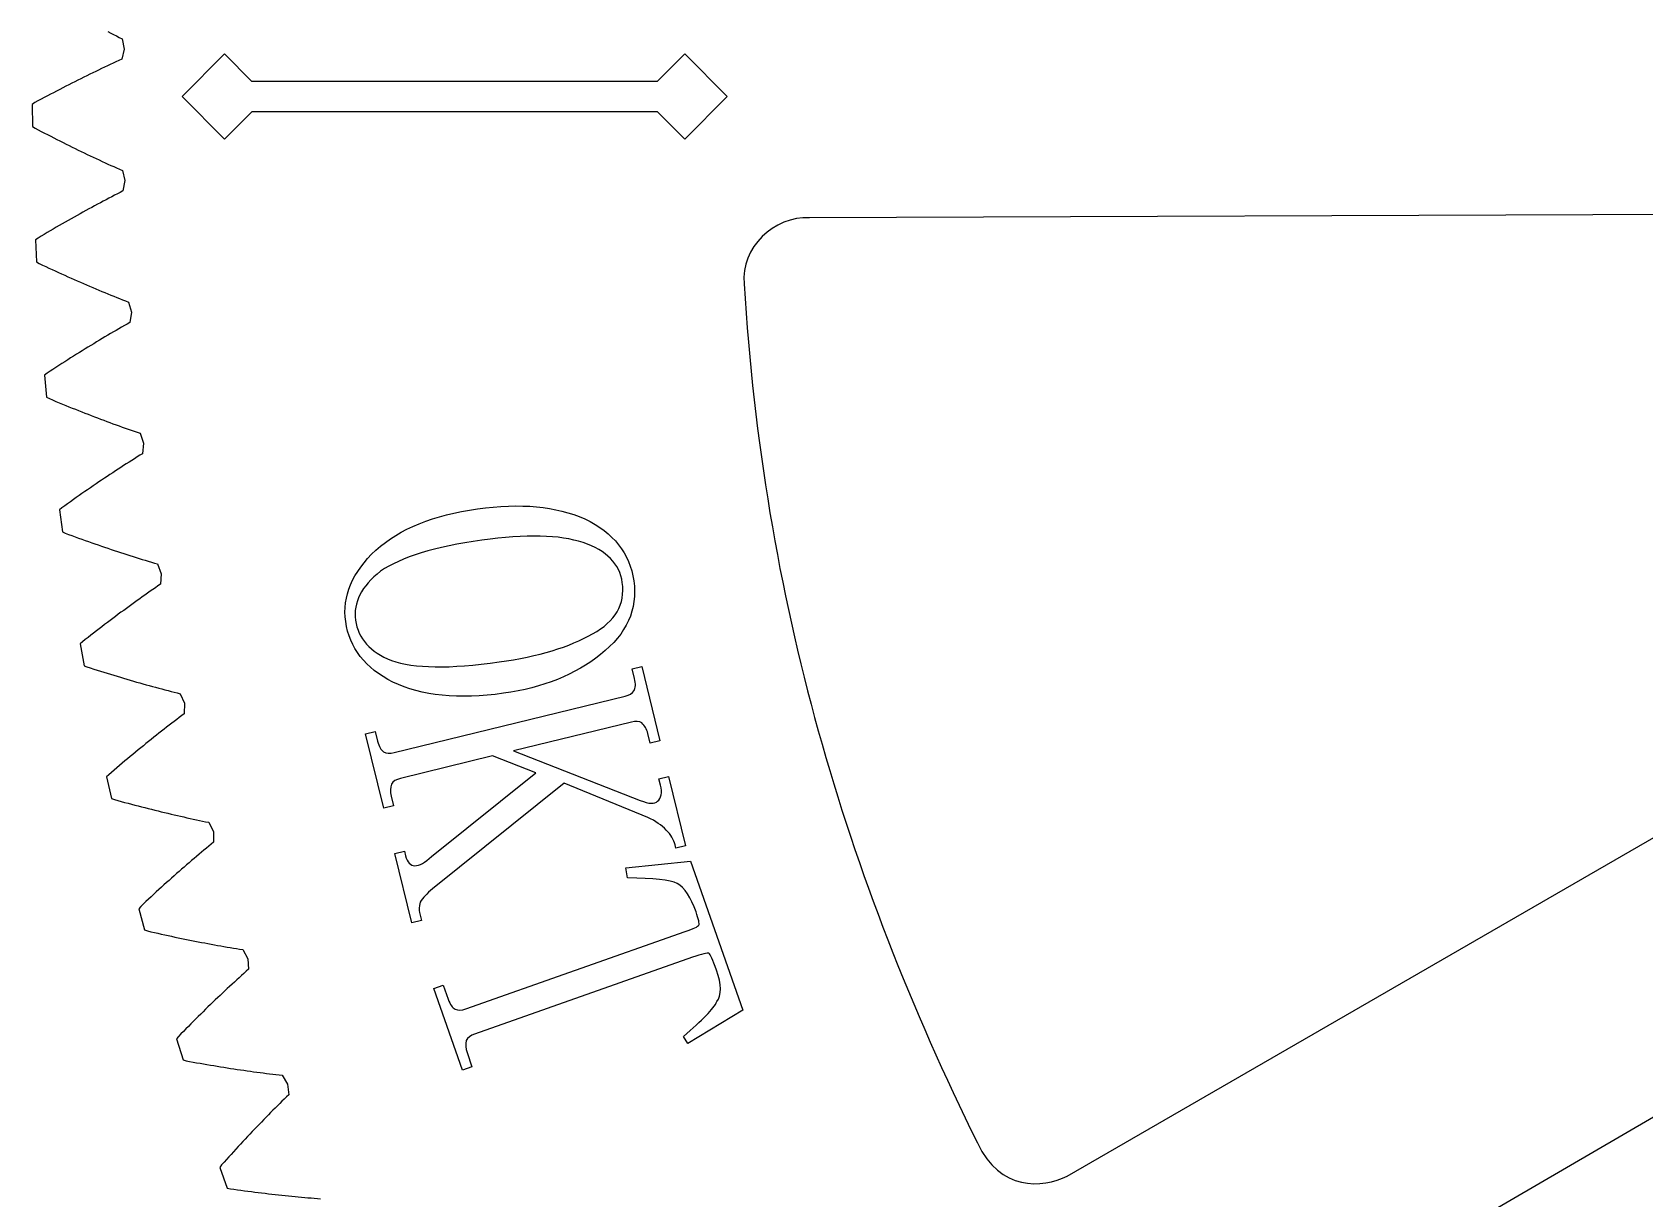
# Model space of a CAD drawing. Extents: x -19 to 488, y 50 to 261.
# Drawn here: x -19 to 34.5, y 118 to 156.7 of the extents above; entities that cross this region are included whole.
import ezdxf

# ---------------------------------------------------------------- set-up
doc = ezdxf.new("R2010")
doc.units = 0
doc.layers.get('0').update_dxf_attribs({"linetype": 'CONTINUOUS'})

msp = doc.modelspace()

# ---------------------------------------------------------------- linework, layer by layer
at = {"color": 5}
for p, q in [((-16.486621, 156.710164), (-16.392302, 156.662271)), ((-16.392302, 156.662271), (-16.298351, 156.614827)), ((-16.298351, 156.614827), (-16.204766, 156.567837)), ((-16.204766, 156.567837), (-16.111519, 156.521326)), ((-16.111519, 156.521326), (-16.018668, 156.475268)), ((-15.948762, 156.134967), (-16.029167, 155.797006)), ((-16.018668, 156.475268), (-15.948762, 156.134967)), ((-15.948762, 156.134967), (-15.948762, 156.134967)), ((-16.504203, 155.576729), (-16.6003, 155.531322)), ((-16.408445, 155.621658), (-16.504203, 155.576729)), ((-16.313083, 155.666165), (-16.408445, 155.621658)), ((-16.218087, 155.71022), (-16.313083, 155.666165)), ((-16.123429, 155.753826), (-16.218087, 155.71022)), ((-16.029167, 155.797006), (-16.123429, 155.753826)), ((-17.581192, 155.051911), (-17.681239, 155.00139)), ((-17.481511, 155.101949), (-17.581192, 155.051911)), ((-17.382169, 155.151533), (-17.481511, 155.101949)), ((-17.283193, 155.200642), (-17.382169, 155.151533)), ((-17.184557, 155.249269), (-17.283193, 155.200642)), ((-17.086287, 155.297416), (-17.184557, 155.249269)), ((-16.988384, 155.345109), (-17.086287, 155.297416)), ((-16.89082, 155.392353), (-16.988384, 155.345109)), ((-16.793622, 155.439148), (-16.89082, 155.392353)), ((-16.696792, 155.485461), (-16.793622, 155.439148)), ((-16.6003, 155.531322), (-16.696792, 155.485461)), ((-18.596938, 154.525027), (-18.700344, 154.469655)), ((-18.493842, 154.57992), (-18.596938, 154.525027)), ((-18.391085, 154.634307), (-18.493842, 154.57992)), ((-18.288666, 154.688208), (-18.391085, 154.634307)), ((-18.186558, 154.741605), (-18.288666, 154.688208)), ((-18.084817, 154.794521), (-18.186558, 154.741605)), ((-17.983415, 154.846958), (-18.084817, 154.794521)), ((-17.882351, 154.898915), (-17.983415, 154.846958)), ((-17.781626, 154.950393), (-17.882351, 154.898915)), ((-17.681239, 155.00139), (-17.781626, 154.950393)), ((-18.908172, 154.357447), (-18.994504, 154.300604)), ((-18.994504, 154.300604), (-18.990129, 153.569733)), ((-18.804117, 154.413804), (-18.908172, 154.357447)), ((-18.700344, 154.469655), (-18.804117, 154.413804)), ((-18.99013, 153.569733), (-18.903121, 153.513941)), ((-18.903121, 153.513941), (-18.79836, 153.458848)), ((-18.79836, 153.458848), (-18.693966, 153.404213)), ((-18.693966, 153.404213), (-18.589882, 153.350083)), ((-18.589882, 153.350083), (-18.486137, 153.296458)), ((-18.486137, 153.296458), (-18.382731, 153.243318)), ((-18.382731, 153.243318), (-18.279663, 153.190653)), ((-18.279663, 153.190653), (-18.176935, 153.13847)), ((-18.176935, 153.13847), (-18.074573, 153.086767)), ((-18.074573, 153.086767), (-17.972521, 153.035546)), ((-17.972521, 153.035546), (-17.870836, 152.984831)), ((-17.870836, 152.984831), (-17.769519, 152.934567)), ((-17.769519, 152.934567), (-17.668539, 152.884783)), ((-17.668539, 152.884783), (-17.567899, 152.835448)), ((-17.567899, 152.835448), (-17.467625, 152.786626)), ((-17.467625, 152.786626), (-17.367691, 152.738225)), ((-17.367691, 152.738225), (-17.268123, 152.690332)), ((-17.268123, 152.690332), (-17.168921, 152.642887)), ((-17.168921, 152.642887), (-17.070087, 152.595897)), ((-17.070087, 152.595897), (-16.971592, 152.54939)), ((-16.971592, 152.54939), (-16.873463, 152.503329)), ((-16.873463, 152.503329), (-16.775729, 152.457721)), ((-16.775729, 152.457721), (-16.678335, 152.412569)), ((-16.678335, 152.412569), (-16.581307, 152.367865)), ((-16.581307, 152.367865), (-16.484674, 152.323609)), ((-16.484674, 152.323609), (-16.388379, 152.279809)), ((-16.388379, 152.279809), (-16.29248, 152.236462)), ((-16.29248, 152.236462), (-16.196948, 152.193561)), ((-16.196948, 152.193561), (-16.101811, 152.15109)), ((-16.101811, 152.15109), (-16.007041, 152.109067)), ((-16.007041, 152.109067), (-15.922572, 151.772091)), ((-16.266375, 151.288051), (-16.359762, 151.239484)), ((-16.173354, 151.336145), (-16.266375, 151.288051)), ((-16.080701, 151.383784), (-16.173354, 151.336145)), ((-15.988386, 151.430969), (-16.080701, 151.383784)), ((-15.922572, 151.772091), (-15.988386, 151.430969)), ((-15.922572, 151.772091), (-15.922572, 151.772091)), ((-17.215573, 150.781209), (-17.312347, 150.727869)), ((-17.119137, 150.834012), (-17.215573, 150.781209)), ((-17.023013, 150.886365), (-17.119137, 150.834012)), ((-16.927255, 150.93824), (-17.023013, 150.886365)), ((-16.831807, 150.98963), (-16.927255, 150.93824)), ((-16.736698, 151.040543), (-16.831807, 150.98963)), ((-16.641956, 151.090976), (-16.736698, 151.040543)), ((-16.547553, 151.14096), (-16.641956, 151.090976)), ((-16.45346, 151.190462), (-16.547553, 151.14096)), ((-16.359762, 151.239484), (-16.45346, 151.190462)), ((65.136587, 150.756548), (6.775831, 150.543129)), ((-18.198045, 150.225993), (-18.298064, 150.167745)), ((-18.098364, 150.283735), (-18.198045, 150.225993)), ((-17.998993, 150.340998), (-18.098364, 150.283735)), ((-17.899933, 150.397756), (-17.998993, 150.340998)), ((-17.801184, 150.454003), (-17.899933, 150.397756)), ((-17.702773, 150.50977), (-17.801184, 150.454003)), ((-17.604673, 150.565026), (-17.702773, 150.50977)), ((-17.506911, 150.619806), (-17.604673, 150.565026)), ((-17.409459, 150.67408), (-17.506911, 150.619806)), ((-17.312347, 150.727869), (-17.409459, 150.67408)), ((-18.802791, 149.868869), (-18.886582, 149.808389)), ((-18.886582, 149.808389), (-18.850768, 149.078364)), ((-18.701219, 149.929659), (-18.802791, 149.868869)), ((-18.599957, 149.989945), (-18.701219, 149.929659)), ((-18.499035, 150.049717), (-18.599957, 149.989945)), ((-18.398394, 150.108983), (-18.499035, 150.049717)), ((-18.298064, 150.167745), (-18.398394, 150.108983)), ((-18.850768, 149.078364), (-18.761445, 149.026382)), ((-18.761445, 149.026382), (-18.654398, 148.975836)), ((-18.654398, 148.975836), (-18.547746, 148.925767)), ((-18.547746, 148.925767), (-18.441433, 148.876155)), ((-18.441433, 148.876155), (-18.335487, 148.827045)), ((-18.335487, 148.827045), (-18.229879, 148.77839)), ((-18.229879, 148.77839), (-18.124639, 148.730218)), ((-18.124639, 148.730218), (-18.019765, 148.682494)), ((-18.019765, 148.682494), (-17.915258, 148.63525)), ((-17.915258, 148.63525), (-17.811118, 148.588486)), ((-17.811118, 148.588486), (-17.707345, 148.542145)), ((-17.707345, 148.542145), (-17.603939, 148.496312)), ((-17.603939, 148.496312), (-17.500928, 148.4509)), ((-17.500928, 148.4509), (-17.398255, 148.405973)), ((-17.398255, 148.405973), (-17.295978, 148.361492)), ((-17.295978, 148.361492), (-17.194067, 148.317437)), ((-17.194067, 148.317437), (-17.092524, 148.273862)), ((-17.092524, 148.273862), (-16.991375, 148.230741)), ((-16.991375, 148.230741), (-16.890594, 148.188069)), ((-16.890594, 148.188069), (-16.790207, 148.145817)), ((-16.790207, 148.145817), (-16.690188, 148.10402)), ((-16.690188, 148.10402), (-16.590563, 148.062647)), ((4.605059, 148.352517), (4.605059, 148.352517)), ((-16.590563, 148.062647), (-16.491306, 148.021724)), ((-16.491306, 148.021724), (-16.392472, 147.981254)), ((-16.392472, 147.981254), (-16.294004, 147.941206)), ((-16.294004, 147.941206), (-16.195932, 147.901582)), ((-16.195932, 147.901582), (-16.098255, 147.862413)), ((-16.098255, 147.862413), (-16.000973, 147.823633)), ((-16.000973, 147.823633), (-15.904086, 147.785307)), ((-15.904086, 147.785307), (-15.807594, 147.747404)), ((-15.807594, 147.747404), (-15.708704, 147.414357)), ((15.31706, 118.781321), (65.985415, 148.02795)), ((-15.849984, 147.019641), (-15.940493, 146.968048)), ((-15.759758, 147.070723), (-15.849984, 147.019641)), ((-15.708704, 147.414357), (-15.759758, 147.070723)), ((-15.708704, 147.414357), (-15.708704, 147.414357)), ((-16.770029, 146.482146), (-16.863783, 146.425704)), ((-16.676557, 146.538085), (-16.770029, 146.482146)), ((-16.583423, 146.593511), (-16.676557, 146.538085)), ((-16.4906, 146.648487), (-16.583423, 146.593511)), ((-16.398116, 146.702956), (-16.4906, 146.648487)), ((-16.305942, 146.756945), (-16.398116, 146.702956)), ((-16.214079, 146.810427), (-16.305942, 146.756945)), ((-16.122554, 146.863459), (-16.214079, 146.810427)), ((-16.031368, 146.915978), (-16.122554, 146.863459)), ((-15.940493, 146.968048), (-16.031368, 146.915978)), ((-17.625105, 145.956225), (-17.721625, 145.895265)), ((-17.528868, 146.016677), (-17.625105, 145.956225)), ((-17.43294, 146.076621), (-17.528868, 146.016677)), ((-17.337323, 146.136057), (-17.43294, 146.076621)), ((-17.241989, 146.194985), (-17.337323, 146.136057)), ((-17.146993, 146.253405), (-17.241989, 146.194985)), ((-17.052279, 146.311345), (-17.146993, 146.253405)), ((-16.957876, 146.36878), (-17.052279, 146.311345)), ((-16.863783, 146.425704), (-16.957876, 146.36878)), ((-18.405506, 145.454126), (-18.504369, 145.389014)), ((-18.306954, 145.518695), (-18.405506, 145.454126)), ((-18.208685, 145.582763), (-18.306954, 145.518695)), ((-18.110669, 145.646291), (-18.208685, 145.582763)), ((-18.012963, 145.709308), (-18.110669, 145.646291)), ((-17.915569, 145.771792), (-18.012963, 145.709308)), ((-17.818456, 145.833797), (-17.915569, 145.771792)), ((-17.721625, 145.895265), (-17.818456, 145.833797)), ((-18.504369, 145.389014), (-18.585479, 145.324981)), ((-18.585479, 145.324981), (-18.518282, 144.597183)), ((-18.518282, 144.597183), (-18.426814, 144.549065)), ((-18.426814, 144.549065), (-18.317707, 144.503178)), ((-18.317707, 144.503178), (-18.208995, 144.457737)), ((-18.208995, 144.457737), (-18.10065, 144.412754)), ((-18.10065, 144.412754), (-17.992672, 144.368245)), ((-17.992672, 144.368245), (-17.885089, 144.324162)), ((-17.885089, 144.324162), (-17.777872, 144.280558)), ((-17.777872, 144.280558), (-17.671051, 144.237407)), ((-17.671051, 144.237407), (-17.564597, 144.194706)), ((-17.564597, 144.194706), (-17.458538, 144.152458)), ((-17.458538, 144.152458), (-17.352874, 144.110632)), ((-17.352874, 144.110632), (-17.247605, 144.069287)), ((-17.247605, 144.069287), (-17.142703, 144.028365)), ((-17.142703, 144.028365), (-17.038196, 143.987866)), ((-17.038196, 143.987866), (-16.934084, 143.947847)), ((-16.934084, 143.947847), (-16.830396, 143.908223)), ((-16.830396, 143.908223), (-16.727074, 143.869053)), ((-16.727074, 143.869053), (-16.624148, 143.830332)), ((-16.624148, 143.830332), (-16.521617, 143.792003)), ((-16.521617, 143.792003), (-16.419509, 143.754132)), ((-16.419509, 143.754132), (-16.317796, 143.716678)), ((-16.317796, 143.716678), (-16.216478, 143.679623)), ((-16.216478, 143.679623), (-16.115583, 143.643018)), ((-16.115583, 143.643018), (-16.015084, 143.606837)), ((-16.015084, 143.606837), (-15.91498, 143.571052)), ((-15.91498, 143.571052), (-15.815299, 143.535692)), ((-15.815299, 143.535692), (-15.716013, 143.500753)), ((-15.716013, 143.500753), (-15.617151, 143.466209)), ((-15.617151, 143.466209), (-15.518712, 143.432085)), ((-15.518712, 143.432085), (-15.420668, 143.398363)), ((-15.420668, 143.398363), (-15.307553, 143.069881)), ((-15.307553, 143.069881), (-15.34379, 142.724357)), ((-15.307553, 143.069881), (-15.307553, 143.069881)), ((-16.146148, 142.212183), (-16.236826, 142.152775)), ((-16.055781, 142.27108), (-16.146148, 142.212183)), ((-15.965723, 142.329471), (-16.055781, 142.27108)), ((-15.875949, 142.387358), (-15.965723, 142.329471)), ((-15.786484, 142.444762), (-15.875949, 142.387358)), ((-15.69733, 142.501683), (-15.786484, 142.444762)), ((-15.608487, 142.558071), (-15.69733, 142.501683)), ((-15.519953, 142.614011), (-15.608487, 142.558071)), ((-15.431703, 142.669436), (-15.519953, 142.614011)), ((-15.34379, 142.724357), (-15.431703, 142.669436)), ((-16.879672, 141.722694), (-16.972636, 141.659194)), ((-16.786962, 141.785657), (-16.879672, 141.722694)), ((-16.694562, 141.848141), (-16.786962, 141.785657)), ((-16.602417, 141.910092), (-16.694562, 141.848141)), ((-16.510582, 141.971501), (-16.602417, 141.910092)), ((-16.419029, 142.032433), (-16.510582, 141.971501)), ((-16.327786, 142.092856), (-16.419029, 142.032433)), ((-16.236826, 142.152775), (-16.327786, 142.092856)), ((-17.726395, 141.132398), (-17.821843, 141.064185)), ((-17.63123, 141.200103), (-17.726395, 141.132398)), ((-17.536347, 141.267272), (-17.63123, 141.200103)), ((-17.441717, 141.333904), (-17.536347, 141.267272)), ((-17.347342, 141.400001), (-17.441717, 141.333904)), ((-17.253249, 141.465592), (-17.347342, 141.400001)), ((-17.159439, 141.530641), (-17.253249, 141.465592)), ((-17.06591, 141.595186), (-17.159439, 141.530641)), ((-16.972636, 141.659194), (-17.06591, 141.595186)), ((-18.0135, 140.926121), (-18.091788, 140.85867)), ((-18.091788, 140.85867), (-17.993349, 140.134432)), ((-17.917544, 140.99541), (-18.0135, 140.926121)), ((-17.821843, 141.064185), (-17.917544, 140.99541)), ((69.757874, 141.120637), (19.322686, 111.755432)), ((-17.993349, 140.134432), (-17.899877, 140.09032)), ((-17.899877, 140.09032), (-17.788907, 140.049147)), ((-17.788907, 140.049147), (-17.678333, 140.008419)), ((-17.678333, 140.008419), (-17.568153, 139.968146)), ((-17.568153, 139.968146), (-17.458369, 139.928297)), ((-17.458369, 139.928297), (-17.348979, 139.888927)), ((-17.348979, 139.888927), (-17.239985, 139.849952)), ((-17.239985, 139.849952), (-17.131386, 139.811457)), ((-17.131386, 139.811457), (-17.02321, 139.773357)), ((-17.02321, 139.773357), (-16.915429, 139.735711)), ((-16.915429, 139.735711), (-16.808072, 139.698486)), ((-16.808072, 139.698486), (-16.70111, 139.661684)), ((-16.70111, 139.661684), (-16.594543, 139.625334)), ((-16.594543, 139.625334), (-16.488399, 139.589379)), ((-16.488399, 139.589379), (-16.382679, 139.553847)), ((-16.382679, 139.553847), (-16.277353, 139.518736)), ((-16.277353, 139.518736), (-16.172451, 139.484051)), ((-16.172451, 139.484051), (-16.067973, 139.449761)), ((-16.067973, 139.449761), (-15.963889, 139.415897)), ((-15.963889, 139.415897), (-15.860229, 139.382451)), ((-15.860229, 139.382451), (-15.756992, 139.349402)), ((-15.756992, 139.349402), (-15.654178, 139.316752)), ((-15.654178, 139.316752), (-15.551788, 139.284519)), ((-15.551788, 139.284519), (-15.449821, 139.252685)), ((-15.449821, 139.252685), (-15.348306, 139.221248)), ((-15.348306, 139.221248), (-15.247186, 139.190201)), ((-15.247186, 139.190201), (-15.146489, 139.15958)), ((-15.146489, 139.15958), (-15.046243, 139.129325)), ((-15.046243, 139.129325), (-14.946421, 139.099441)), ((-14.946421, 139.099441), (-14.847023, 139.069977)), ((-14.847023, 139.069977), (-14.719853, 138.746689)), ((-14.719853, 138.746689), (-14.741217, 138.399925)), ((-14.719853, 138.746689), (-14.719853, 138.746689)), ((-15.345568, 137.978652), (-15.433057, 137.916422)), ((-15.25839, 138.040343), (-15.345568, 137.978652)), ((-15.171465, 138.101529), (-15.25839, 138.040343)), ((-15.084851, 138.162235), (-15.171465, 138.101529)), ((-14.998491, 138.222404), (-15.084851, 138.162235)), ((-14.912442, 138.282094), (-14.998491, 138.222404)), ((-14.826675, 138.341251), (-14.912442, 138.282094)), ((-14.741218, 138.399925), (-14.826675, 138.341251)), ((-16.142649, 137.400009), (-16.232565, 137.333097)), ((-16.053015, 137.466387), (-16.142649, 137.400009)), ((-15.963635, 137.532233), (-16.053015, 137.466387)), ((-15.874537, 137.597564), (-15.963635, 137.532233)), ((-15.785694, 137.662391), (-15.874537, 137.597564)), ((-15.697133, 137.726653), (-15.785694, 137.662391)), ((-15.608825, 137.790438), (-15.697133, 137.726653)), ((-15.5208, 137.853684), (-15.608825, 137.790438)), ((-15.433057, 137.916422), (-15.5208, 137.853684)), ((-16.869032, 136.849845), (-16.960952, 136.778668)), ((-16.777366, 136.920488), (-16.869032, 136.849845)), ((-16.685926, 136.990592), (-16.777366, 136.920488)), ((-16.59474, 137.060157), (-16.685926, 136.990592)), ((-16.503808, 137.129188), (-16.59474, 137.060157)), ((-16.41313, 137.197684), (-16.503808, 137.129188)), ((-16.322735, 137.265674), (-16.41313, 137.197684)), ((-16.232565, 137.333097), (-16.322735, 137.265674)), ((-17.331058, 136.488487), (-17.406383, 136.417734)), ((-17.406383, 136.417734), (-17.276871, 135.698381)), ((-17.238179, 136.561868), (-17.331058, 136.488487)), ((-17.145525, 136.634679), (-17.238179, 136.561868)), ((-17.053126, 136.706927), (-17.145525, 136.634679)), ((-16.960952, 136.778668), (-17.053126, 136.706927)), ((-17.276871, 135.698381), (-17.181593, 135.658331)), ((-17.181593, 135.658331), (-17.068958, 135.621981)), ((-17.068958, 135.621981), (-16.956719, 135.586054)), ((-16.956719, 135.586054), (-16.84493, 135.550553)), ((-16.84493, 135.550553), (-16.733509, 135.515501)), ((-16.733509, 135.515501), (-16.622539, 135.480844)), ((-16.622539, 135.480844), (-16.511993, 135.446608)), ((-16.511993, 135.446608), (-16.401841, 135.412797)), ((-16.401841, 135.412797), (-16.292113, 135.379411)), ((-16.292113, 135.379411), (-16.182809, 135.346419)), ((-16.182809, 135.346419), (-16.073956, 135.31385)), ((-16.073956, 135.31385), (-15.965498, 135.28168)), ((-15.965498, 135.28168), (-15.857491, 135.24993)), ((-15.857491, 135.24993), (-15.74988, 135.2186)), ((-15.74988, 135.2186), (-15.64272, 135.187641)), ((-15.64272, 135.187641), (-15.535984, 135.157107)), ((-15.535984, 135.157107), (-15.429699, 135.126963)), ((-15.429699, 135.126963), (-15.323809, 135.097217)), ((-15.323809, 135.097217), (-15.218399, 135.06784)), ((-15.218399, 135.06784), (-15.113384, 135.038884)), ((-15.113384, 135.038884), (-15.008821, 135.01032)), ((-15.008821, 135.01032), (-14.904709, 134.982126)), ((-14.904709, 134.982126), (-14.801021, 134.954327)), ((-14.801021, 134.954327), (-14.697784, 134.926895)), ((-14.697784, 134.926895), (-14.594998, 134.899859)), ((-14.594998, 134.899859), (-14.492636, 134.873189)), ((-14.492636, 134.873189), (-14.390726, 134.846914)), ((-14.390726, 134.846914), (-14.289267, 134.821006)), ((-14.289267, 134.821006), (-14.188231, 134.795465)), ((-14.188231, 134.795465), (-14.087676, 134.77029)), ((-14.087676, 134.77029), (-13.946734, 134.452765)), ((-13.946734, 134.452765), (-13.95314, 134.105406)), ((-13.946734, 134.452765), (-13.946734, 134.452765)), ((-14.538808, 133.658507), (-14.623531, 133.59258)), ((-14.454367, 133.723926), (-14.538808, 133.658507)), ((-14.370152, 133.788809), (-14.454367, 133.723926)), ((-14.286219, 133.853153), (-14.370152, 133.788809)), ((-14.20254, 133.916991), (-14.286219, 133.853153)), ((-14.119143, 133.980325), (-14.20254, 133.916991)), ((-14.036001, 134.043117), (-14.119143, 133.980325)), ((-13.95314, 134.105406), (-14.036001, 134.043117)), ((-15.223564, 133.116299), (-15.310262, 133.046138)), ((-15.137119, 133.185954), (-15.223564, 133.116299)), ((-15.0509, 133.255042), (-15.137119, 133.185954)), ((-14.964907, 133.323622), (-15.0509, 133.255042)), ((-14.879196, 133.391666), (-14.964907, 133.323622)), ((-14.793711, 133.459171), (-14.879196, 133.391666)), ((-14.708508, 133.526145), (-14.793711, 133.459171)), ((-14.623531, 133.59258), (-14.708508, 133.526145)), ((-15.835421, 132.613717), (-15.923757, 132.53975)), ((-15.747312, 132.687152), (-15.835421, 132.613717)), ((-15.659428, 132.760021), (-15.747312, 132.687152)), ((-15.571798, 132.832358), (-15.659428, 132.760021)), ((-15.484393, 132.904152), (-15.571798, 132.832358)), ((-15.397215, 132.975413), (-15.484393, 132.904152)), ((-15.310262, 133.046138), (-15.397215, 132.975413)), ((-16.458371, 132.084328), (-16.530563, 132.010383)), ((-16.368709, 132.161626), (-16.458371, 132.084328)), ((-16.279301, 132.238365), (-16.368709, 132.161626)), ((-16.19009, 132.314534), (-16.279301, 132.238365)), ((-16.101077, 132.390144), (-16.19009, 132.314534)), ((-16.012318, 132.465215), (-16.101077, 132.390144)), ((-15.923757, 132.53975), (-16.012318, 132.465215)), ((-16.530563, 132.010383), (-16.370233, 131.297295)), ((-16.370233, 131.297295), (-16.273317, 131.261368)), ((-16.273317, 131.261368), (-16.159215, 131.2299)), ((-16.159215, 131.2299), (-16.045536, 131.198825)), ((-16.045536, 131.198825), (-15.932308, 131.168178)), ((-15.932308, 131.168178), (-15.819504, 131.137924)), ((-15.819504, 131.137924), (-15.707151, 131.108093)), ((-15.707151, 131.108093), (-15.595194, 131.078654)), ((-15.595194, 131.078654), (-15.483716, 131.049614)), ((-15.483716, 131.049614), (-15.372662, 131.020971)), ((-15.372662, 131.020971), (-15.262031, 130.992718)), ((-15.262031, 130.992718), (-15.151879, 130.964862)), ((-15.151879, 130.964862), (-15.042151, 130.937402)), ((-15.042151, 130.937405), (-14.932847, 130.910312)), ((-14.932847, 130.910309), (-14.824022, 130.883639)), ((-14.824022, 130.883639), (-14.71562, 130.857307)), ((-14.71562, 130.857307), (-14.60767, 130.831399)), ((-14.60767, 130.831399), (-14.500172, 130.805858)), ((-14.500172, 130.805858), (-14.393125, 130.780684)), ((-14.393125, 130.780687), (-14.286529, 130.755908)), ((-14.286529, 130.755908), (-14.180386, 130.731467)), ((-14.180386, 130.731465), (-14.074693, 130.707419)), ((-14.074693, 130.707422), (-13.969453, 130.683744)), ((-13.969453, 130.683741), (-13.864664, 130.660429)), ((-13.864664, 130.660432), (-13.760326, 130.637487)), ((-13.760326, 130.637485), (-13.656468, 130.614879)), ((-13.656468, 130.614879), (-13.553062, 130.592639)), ((-13.553062, 130.592639), (-13.450107, 130.570767)), ((-13.450107, 130.57077), (-13.347633, 130.549265)), ((-13.347633, 130.549265), (-13.245609, 130.52807)), ((-13.245609, 130.52807), (-13.144037, 130.50727)), ((-13.144037, 130.50727), (-12.989577, 130.196092)), ((-12.989577, 130.196092), (-12.989577, 130.196092)), ((-12.989577, 130.196092), (-12.981025, 129.848786)), ((-13.546938, 129.377108), (-13.628726, 129.3076)), ((-13.465376, 129.446083), (-13.546938, 129.377108)), ((-13.384039, 129.514522), (-13.465376, 129.446083)), ((-13.302957, 129.582428), (-13.384039, 129.514522)), ((-13.2221, 129.64982), (-13.302957, 129.582428)), ((-13.141497, 129.716653), (-13.2221, 129.64982)), ((-13.061149, 129.782975), (-13.141497, 129.716653)), ((-12.981026, 129.848786), (-13.061149, 129.782975)), ((-14.124336, 128.879215), (-14.207733, 128.805919)), ((-14.041194, 128.951969), (-14.124336, 128.879215)), ((-13.958249, 129.024164), (-14.041194, 128.951969)), ((-13.875529, 129.095846), (-13.958249, 129.024164)), ((-13.793036, 129.166966), (-13.875529, 129.095846)), ((-13.710768, 129.237549), (-13.793036, 129.166966)), ((-13.628726, 129.3076), (-13.710768, 129.237549)), ((-14.712544, 128.354645), (-14.797408, 128.277489)), ((-14.627877, 128.431241), (-14.712544, 128.354645)), ((-14.543436, 128.507274), (-14.627877, 128.431241)), ((-14.459193, 128.582766), (-14.543436, 128.507274)), ((-14.375147, 128.657696), (-14.459193, 128.582766)), ((-14.291327, 128.732089), (-14.375147, 128.657696)), ((-14.207733, 128.805919), (-14.291327, 128.732089)), ((-15.310742, 127.802873), (-15.396989, 127.72179)), ((-15.224721, 127.883363), (-15.310742, 127.802873)), ((-15.138841, 127.963319), (-15.224721, 127.883363)), ((-15.053186, 128.042708), (-15.138841, 127.963319)), ((-14.967729, 128.121533), (-15.053186, 128.042708)), ((-14.88247, 128.199793), (-14.967729, 128.121533)), ((-14.797408, 128.277489), (-14.88247, 128.199793)), ((-15.396989, 127.72179), (-15.465936, 127.644803)), ((-15.465936, 127.644803), (-15.275069, 126.939273)), ((-15.275069, 126.939273), (-15.176715, 126.907554)), ((-15.176715, 126.907554), (-15.061371, 126.881025)), ((-15.061371, 126.881025), (-14.94645, 126.854863)), ((-14.94645, 126.854863), (-14.832009, 126.829124)), ((-14.832009, 126.829121), (-14.718019, 126.80375)), ((-14.718019, 126.80375), (-14.604453, 126.778773)), ((-14.604453, 126.778776), (-14.491366, 126.754166)), ((-14.491366, 126.754166), (-14.378731, 126.729951)), ((-14.378731, 126.729949), (-14.266548, 126.706101)), ((-14.266548, 126.706101), (-14.154816, 126.682648)), ((-14.154816, 126.682651), (-14.043536, 126.659565)), ((-14.043536, 126.659562), (-13.932736, 126.636843)), ((-13.932736, 126.636843), (-13.822387, 126.614491)), ((-13.822387, 126.614491), (-13.712489, 126.592506)), ((-13.712489, 126.592506), (-13.603072, 126.570888)), ((-13.603072, 126.570891), (-13.494106, 126.54964)), ((-13.494106, 126.549637), (-13.385591, 126.528752)), ((-13.385591, 126.528752), (-13.277557, 126.508207)), ((-13.277557, 126.508207), (-13.170002, 126.488028)), ((-13.170002, 126.488028), (-13.062899, 126.468187)), ((-13.062899, 126.468187), (-12.956275, 126.448714)), ((-12.956275, 126.448717), (-12.850131, 126.429582)), ((-12.850131, 126.429579), (-12.744439, 126.410783)), ((-12.744439, 126.410783), (-12.639227, 126.392354)), ((-12.639227, 126.392354), (-12.534466, 126.374236)), ((-12.534466, 126.374236), (-12.430213, 126.356484)), ((-12.430213, 126.356487), (-12.326411, 126.339045)), ((-12.326411, 126.339043), (-12.22309, 126.321968)), ((-12.22309, 126.321971), (-12.120248, 126.305207)), ((-12.120248, 126.305207), (-12.017886, 126.288782)), ((-12.017886, 126.288779), (-11.850161, 125.984546)), ((-11.826681, 125.637921), (-11.903897, 125.56872)), ((-11.850161, 125.984546), (-11.850161, 125.984546)), ((-11.850161, 125.984546), (-11.82668, 125.637921)), ((-12.371793, 125.142307), (-12.450533, 125.069356)), ((-12.293279, 125.214757), (-12.371793, 125.142307)), ((-12.214962, 125.286608), (-12.293279, 125.214757)), ((-12.136871, 125.357953), (-12.214962, 125.286608)), ((-12.058978, 125.428766), (-12.136871, 125.357953)), ((-11.981338, 125.499011), (-12.058978, 125.428766)), ((-11.903897, 125.56872), (-11.981338, 125.499011)), ((-12.927234, 124.620058), (-13.007385, 124.543263)), ((-12.847281, 124.696312), (-12.927234, 124.620058)), ((-12.767525, 124.772035), (-12.847281, 124.696312)), ((-12.687966, 124.847188), (-12.767525, 124.772035)), ((-12.608605, 124.921782), (-12.687966, 124.847188)), ((-12.52947, 124.995837), (-12.608605, 124.921782)), ((-12.450533, 125.069356), (-12.52947, 124.995837)), ((-13.492328, 124.070656), (-13.573777, 123.989938)), ((-13.41102, 124.150833), (-13.492328, 124.070656)), ((-13.329937, 124.230422), (-13.41102, 124.150833)), ((-13.249024, 124.30947), (-13.329937, 124.230422)), ((-13.16828, 124.387956), (-13.249024, 124.30947)), ((-13.087734, 124.46588), (-13.16828, 124.387956)), ((-13.007385, 124.543263), (-13.087734, 124.46588)), ((-14.066255, 123.493653), (-14.148918, 123.408958)), ((-13.983733, 123.577809), (-14.066255, 123.493653)), ((-13.901409, 123.661346), (-13.983733, 123.577809)), ((-13.819226, 123.744351), (-13.901409, 123.661346)), ((-13.73724, 123.826788), (-13.819226, 123.744351)), ((-13.655424, 123.908629), (-13.73724, 123.826788)), ((-13.573777, 123.989938), (-13.655424, 123.908629)), ((-14.148918, 123.408958), (-14.214506, 123.329089)), ((-14.214506, 123.329089), (-13.993442, 122.632392)), ((-13.993442, 122.632392), (-13.893789, 122.60496)), ((-13.893789, 122.60496), (-13.777429, 122.583399)), ((-13.777429, 122.583399), (-13.661492, 122.562232)), ((-13.661492, 122.562235), (-13.546035, 122.541407)), ((-13.546035, 122.541407), (-13.431057, 122.520974)), ((-13.431057, 122.520974), (-13.316532, 122.500908)), ((-13.316532, 122.500908), (-13.202486, 122.48118)), ((-13.202486, 122.481178), (-13.088919, 122.461845)), ((-13.088919, 122.461845), (-12.975805, 122.442852)), ((-12.975805, 122.442855), (-12.86317, 122.424228)), ((-12.86317, 122.424228), (-12.751015, 122.40594)), ((-12.751015, 122.40594), (-12.639339, 122.388019)), ((-12.639339, 122.388019), (-12.528116, 122.370436)), ((-12.528116, 122.370434), (-12.4174, 122.35319)), ((-12.4174, 122.353193), (-12.307136, 122.336288)), ((-12.307136, 122.336285), (-12.197351, 122.319747)), ((-12.197351, 122.319747), (-12.088047, 122.303547)), ((-12.088047, 122.30355), (-11.97925, 122.287661)), ((-11.97925, 122.287661), (-11.870905, 122.272138)), ((-11.870905, 122.272136), (-11.763068, 122.256924)), ((-11.763068, 122.256927), (-11.655682, 122.242054)), ((-11.655682, 122.242051), (-11.548805, 122.227516)), ((-11.548805, 122.227516), (-11.442407, 122.213292)), ((-11.442407, 122.213292), (-11.336489, 122.199379)), ((-11.336489, 122.199379), (-11.231079, 122.185804)), ((-11.231079, 122.185807), (-11.12612, 122.172542)), ((-11.12612, 122.172539), (-11.021698, 122.159585)), ((-11.021698, 122.159585), (-10.917727, 122.14697)), ((-10.917727, 122.146973), (-10.814265, 122.13464)), ((-10.814265, 122.13464), (-10.711282, 122.122645)), ((-10.711282, 122.122643), (-10.530631, 121.825889)), ((-10.566417, 121.408169), (-10.640783, 121.335189)), ((-10.492277, 121.480618), (-10.566417, 121.408169)), ((-10.530631, 121.825889), (-10.530631, 121.825889)), ((-10.530631, 121.825889), (-10.492277, 121.480618)), ((-11.091068, 120.88575), (-11.16676, 120.808901)), ((-11.015546, 120.962035), (-11.091068, 120.88575)), ((-10.940192, 121.037755), (-11.015546, 120.962035)), ((-10.865065, 121.112939), (-10.940192, 121.037755)), ((-10.790107, 121.187556), (-10.865065, 121.112939)), ((-10.715346, 121.261642), (-10.790107, 121.187556)), ((-10.640783, 121.335189), (-10.715346, 121.261642)), ((-11.624779, 120.336148), (-11.701741, 120.255407)), ((-11.548014, 120.416358), (-11.624779, 120.336148)), ((-11.471419, 120.495973), (-11.548014, 120.416358)), ((-11.394993, 120.575049), (-11.471419, 120.495973)), ((-11.318737, 120.653566), (-11.394993, 120.575049)), ((-11.24265, 120.731513), (-11.318737, 120.653566)), ((-11.16676, 120.808901), (-11.24265, 120.731513)), ((-12.166843, 119.759006), (-12.244906, 119.674255)), ((-12.088921, 119.843165), (-12.166843, 119.759006)), ((-12.011169, 119.926731), (-12.088921, 119.843165)), ((-11.933558, 120.009758), (-12.011169, 119.926731)), ((-11.856116, 120.092195), (-11.933558, 120.009758)), ((-11.778844, 120.174096), (-11.856116, 120.092195)), ((-11.701741, 120.255407), (-11.778844, 120.174096)), ((-12.637505, 119.241975), (-12.716443, 119.153809)), ((-12.55868, 119.329605), (-12.637505, 119.241975)), ((-12.480025, 119.416614), (-12.55868, 119.329605)), ((-12.401511, 119.503087), (-12.480025, 119.416614)), ((-12.323138, 119.588964), (-12.401511, 119.503087)), ((-12.244906, 119.674255), (-12.323138, 119.588964)), ((-12.716443, 119.153809), (-12.778531, 119.071174)), ((-12.778531, 119.071174), (-12.527692, 118.384666)), ((-12.527692, 118.384666), (-12.426967, 118.361523)), ((-12.426967, 118.361523), (-12.30976, 118.344985)), ((-12.30976, 118.344988), (-12.193061, 118.328817)), ((-12.193061, 118.328817), (-12.076814, 118.313012)), ((-12.076814, 118.313009), (-11.961047, 118.297544)), ((-11.961047, 118.297544), (-11.845787, 118.282388)), ((-11.845787, 118.282388), (-11.730979, 118.267628)), ((-11.730979, 118.267631), (-11.616679, 118.253181)), ((-11.616679, 118.253178), (-11.502859, 118.239067)), ((-11.502859, 118.23907), (-11.389518, 118.225298)), ((-11.389518, 118.225295), (-11.276686, 118.211861)), ((-11.276686, 118.211864), (-11.164333, 118.19874)), ((-11.164333, 118.198738), (-11.05246, 118.185953)), ((-11.05246, 118.185956), (-10.941095, 118.17351)), ((-10.941095, 118.17351), (-10.83021, 118.161374)), ((-10.83021, 118.161371), (-10.719833, 118.149575)), ((-10.719833, 118.149575), (-10.609936, 118.138088)), ((-10.609936, 118.138091), (-10.500547, 118.126915)), ((-10.500547, 118.126915), (-10.391637, 118.116049)), ((-10.391637, 118.116047), (-10.283235, 118.105491)), ((-10.283235, 118.105491), (-10.175314, 118.095247)), ((-10.175314, 118.095247), (-10.0679, 118.085313)), ((-10.0679, 118.085313), (-9.960994, 118.075689)), ((-9.960994, 118.075689), (-9.854596, 118.066347)), ((-9.854596, 118.06635), (-9.748678, 118.057319)), ((-9.748678, 118.057319), (-9.643268, 118.048598)), ((-9.643268, 118.048595), (-9.538366, 118.040157)), ((-9.538366, 118.04016), (-9.433972, 118.032004))]:
    msp.add_line(p, q, dxfattribs=at)
at = {"color": 7}
for p, q in [((-12.615619, 155.976242), (-14.029829, 154.56203)), ((-11.719019, 155.061983), (-12.615619, 155.976242)), ((2.634293, 155.976242), (1.722743, 155.061983)), ((4.048511, 154.56203), (2.634293, 155.976242)), ((1.722743, 155.061983), (-11.719019, 155.061983)), ((-14.029829, 154.56203), (-12.615619, 153.147817)), ((2.634293, 153.147817), (4.048511, 154.56203)), ((-12.615619, 153.147817), (-11.706547, 154.062079)), ((-11.706547, 154.062079), (1.722743, 154.062079)), ((1.722743, 154.062079), (2.634293, 153.147817)), ((-0.733286, 139.77514), (-0.733286, 139.77514)), ((-0.155348, 136.07129), (-0.155348, 136.07129)), ((0.892428, 135.593013), (1.213734, 135.671398)), ((0.970811, 135.271709), (0.892428, 135.593013)), ((1.213734, 135.671398), (1.814677, 133.208049)), ((-6.99782, 132.817084), (0.65998, 134.685237)), ((0.869002, 133.828419), (-3.040222, 132.874748)), ((-7.943494, 133.437451), (-7.622188, 133.515835)), ((-7.342552, 130.974102), (-7.943494, 133.437451)), ((-7.622188, 133.515835), (-7.543806, 133.194531)), ((1.493371, 133.129665), (1.414988, 133.450972)), ((1.814677, 133.208049), (1.493371, 133.129665)), ((-3.736387, 132.704915), (-6.788797, 131.960266)), ((-2.295687, 132.14857), (-3.736387, 132.704915)), ((-3.040222, 132.874748), (1.161705, 131.233134)), ((-5.760738, 129.374162), (-2.295687, 132.14857)), ((-1.361791, 131.80902), (-5.726735, 128.304435)), ((1.412502, 130.670203), (-1.361791, 131.80902)), ((1.78078, 131.951542), (2.102086, 132.029927)), ((1.833037, 131.737338), (1.78078, 131.951542)), ((2.102086, 132.029927), (2.663837, 129.72723)), ((-7.021246, 131.052487), (-7.342552, 130.974102)), ((-7.099628, 131.373794), (-7.021246, 131.052487)), ((-6.97676, 129.474675), (-6.655451, 129.55306)), ((-6.415006, 127.171979), (-6.97676, 129.474675)), ((-6.655451, 129.55306), (-6.61626, 129.392405)), ((2.342531, 129.648849), (2.316394, 129.755949)), ((2.663837, 129.72723), (2.342531, 129.648849)), ((0.684791, 128.995262), (2.82527, 129.22304)), ((0.742648, 128.665), (0.684791, 128.995262)), ((2.82527, 129.22304), (4.564549, 124.283779)), ((-6.0937, 127.250363), (-6.415006, 127.171979)), ((-6.159028, 127.518119), (-6.093708, 127.250363)), ((-6.093708, 127.250363), (-6.0937, 127.250363)), ((-4.623493, 124.320959), (2.65542, 126.884104)), ((2.896362, 126.033921), (-4.33056, 123.489084)), ((-5.68093, 125.000508), (-5.368977, 125.110357)), ((-5.368977, 125.110357), (-5.204206, 124.642427)), ((-4.728905, 122.296909), (-5.68093, 125.000508)), ((4.564549, 124.283779), (2.735308, 123.172128)), ((2.735308, 123.172128), (2.591776, 123.413781)), ((-4.581721, 122.874689), (-4.416947, 122.406758)), ((-4.416952, 122.406758), (-4.728905, 122.296909)), ((-4.416947, 122.406758), (-4.416952, 122.406758))]:
    msp.add_line(p, q, dxfattribs=at)
at = {"color": 5}
for points in [[(6.775831, 150.543129), (5.597347, 150.597383), (4.486119, 149.547979), (4.605059, 148.352517)], [(4.605059, 148.352517), (5.233523, 137.942824), (7.95355, 128.75294), (12.341894, 119.881149)], [(12.341894, 119.881149), (13.072818, 118.285298), (14.495864, 118.375313), (15.31706, 118.781321)]]:
    msp.add_open_spline(points, degree=3, dxfattribs=at)
at = {"color": 7}
for points in [[(-7.601454, 139.530346), (-6.810243, 140.235693), (-5.686883, 140.690982), (-4.231375, 140.896223)], [(-4.231375, 140.896223), (-2.812254, 141.09633), (-1.627559, 140.985047), (-0.67729, 140.562371)], [(-0.733286, 139.77514), (-1.512349, 140.036399), (-2.629635, 140.064409), (-4.085143, 139.859172)], [(-0.67729, 140.562371), (0.27811, 140.103311), (0.819947, 139.418933), (0.94822, 138.509241)], [(-8.603554, 137.162369), (-8.721566, 137.999288), (-8.387533, 138.788613), (-7.601454, 139.530346)], [(-4.085143, 139.859172), (-5.649816, 139.638542), (-6.770374, 139.294979), (-7.446818, 138.828482)], [(0.566148, 138.455367), (0.478923, 139.073959), (0.045778, 139.513881), (-0.733286, 139.77514)], [(-7.446818, 138.828482), (-8.081745, 138.33073), (-8.358161, 137.790751), (-8.276065, 137.208546)], [(-0.419144, 136.757761), (0.340336, 137.161743), (0.668767, 137.727612), (0.566148, 138.455367)], [(0.94822, 138.509241), (1.081624, 137.563161), (0.713768, 136.750511), (-0.155348, 136.07129)], [(-7.040323, 135.156125), (-7.959335, 135.620315), (-8.480412, 136.289064), (-8.603554, 137.162369)], [(-8.276065, 137.208546), (-8.18884, 136.589958), (-7.792083, 136.144902), (-7.085794, 135.873381)], [(-3.515609, 135.820134), (-2.20565, 136.004849), (-1.173495, 136.317393), (-0.419144, 136.757761)], [(-7.085794, 135.873381), (-6.343117, 135.606992), (-5.153056, 135.589243), (-3.515609, 135.820134)], [(-0.155348, 136.07129), (-0.988076, 135.397202), (-2.059419, 134.967801), (-3.369378, 134.783086)], [(0.955157, 134.870722), (1.00914, 134.959543), (1.014358, 135.093203), (0.970811, 135.271709)], [(-3.369378, 134.783086), (-4.861274, 134.572718), (-6.084923, 134.697062), (-7.040323, 135.156125)], [(0.65998, 134.685237), (0.802782, 134.720072), (0.901174, 134.781901), (0.955157, 134.870722)], [(1.216437, 133.7997), (1.127618, 133.853683), (1.011806, 133.863256), (0.869002, 133.828419)], [(1.414988, 133.450972), (1.38015, 133.593774), (1.313967, 133.710018), (1.216437, 133.7997)], [(-7.543806, 133.194531), (-7.500259, 133.016028), (-7.434075, 132.899784), (-7.345254, 132.8458)], [(-7.345254, 132.8458), (-7.256435, 132.791817), (-7.140623, 132.782244), (-6.99782, 132.817084)], [(-7.083974, 131.774781), (-7.129248, 131.650259), (-7.134466, 131.516595), (-7.099629, 131.373794)], [(-6.788797, 131.960266), (-6.931599, 131.925428), (-7.029991, 131.863599), (-7.083974, 131.774781)], [(1.736408, 131.203123), (1.861791, 131.309363), (1.894001, 131.487433), (1.833037, 131.737338)], [(1.161705, 131.233134), (1.455158, 131.115597), (1.646725, 131.105592), (1.736408, 131.203123)], [(2.025101, 130.252268), (1.874453, 130.404643), (1.670253, 130.543953), (1.412502, 130.670203)], [(2.316394, 129.755949), (2.272848, 129.934452), (2.17575, 130.099891), (2.025101, 130.252268)], [(-6.61626, 129.392405), (-6.564005, 129.178201), (-6.462121, 129.070669), (-6.310608, 129.069805)], [(-6.310608, 129.069805), (-6.159096, 129.068958), (-5.975806, 129.170392), (-5.760738, 129.374162)], [(-5.726735, 128.304435), (-5.914811, 128.145076), (-6.049337, 127.998783), (-6.130311, 127.865551)], [(2.384446, 128.483421), (2.150111, 128.5957), (1.602845, 128.656225), (0.742648, 128.665)], [(3.010569, 127.535117), (2.839694, 128.020376), (2.630986, 128.336479), (2.384446, 128.483421)], [(-6.130311, 127.865551), (-6.166875, 127.705331), (-6.176447, 127.589518), (-6.159028, 127.518119)], [(3.105045, 127.10087), (3.127502, 127.147736), (3.096009, 127.292485), (3.010569, 127.535117)], [(2.65542, 126.884104), (2.932712, 126.981747), (3.082587, 127.054005), (3.105045, 127.10087)], [(3.434593, 126.16501), (3.387727, 126.187475), (3.208317, 126.143759), (2.896362, 126.033921)], [(3.687977, 125.611403), (3.565922, 125.95802), (3.481461, 126.142554), (3.434593, 126.16501)], [(3.705567, 124.565694), (3.864713, 124.777572), (3.85885, 125.126142), (3.687976, 125.611403)], [(-5.204206, 124.642427), (-5.143179, 124.469117), (-5.065797, 124.360007), (-4.972062, 124.315097)], [(2.591776, 123.413781), (3.222023, 123.94739), (3.593287, 124.331359), (3.705567, 124.565694)], [(-4.972062, 124.315097), (-4.878328, 124.270184), (-4.762139, 124.272137), (-4.623493, 124.320967)], [(-4.33056, 123.489084), (-4.469205, 123.440262), (-4.560984, 123.368984), (-4.605898, 123.275249)], [(-4.605898, 123.275249), (-4.638604, 123.146855), (-4.630544, 123.013333), (-4.58172, 122.874689)]]:
    msp.add_open_spline(points, degree=3, dxfattribs=at)

doc.saveas('drawing.dxf')
